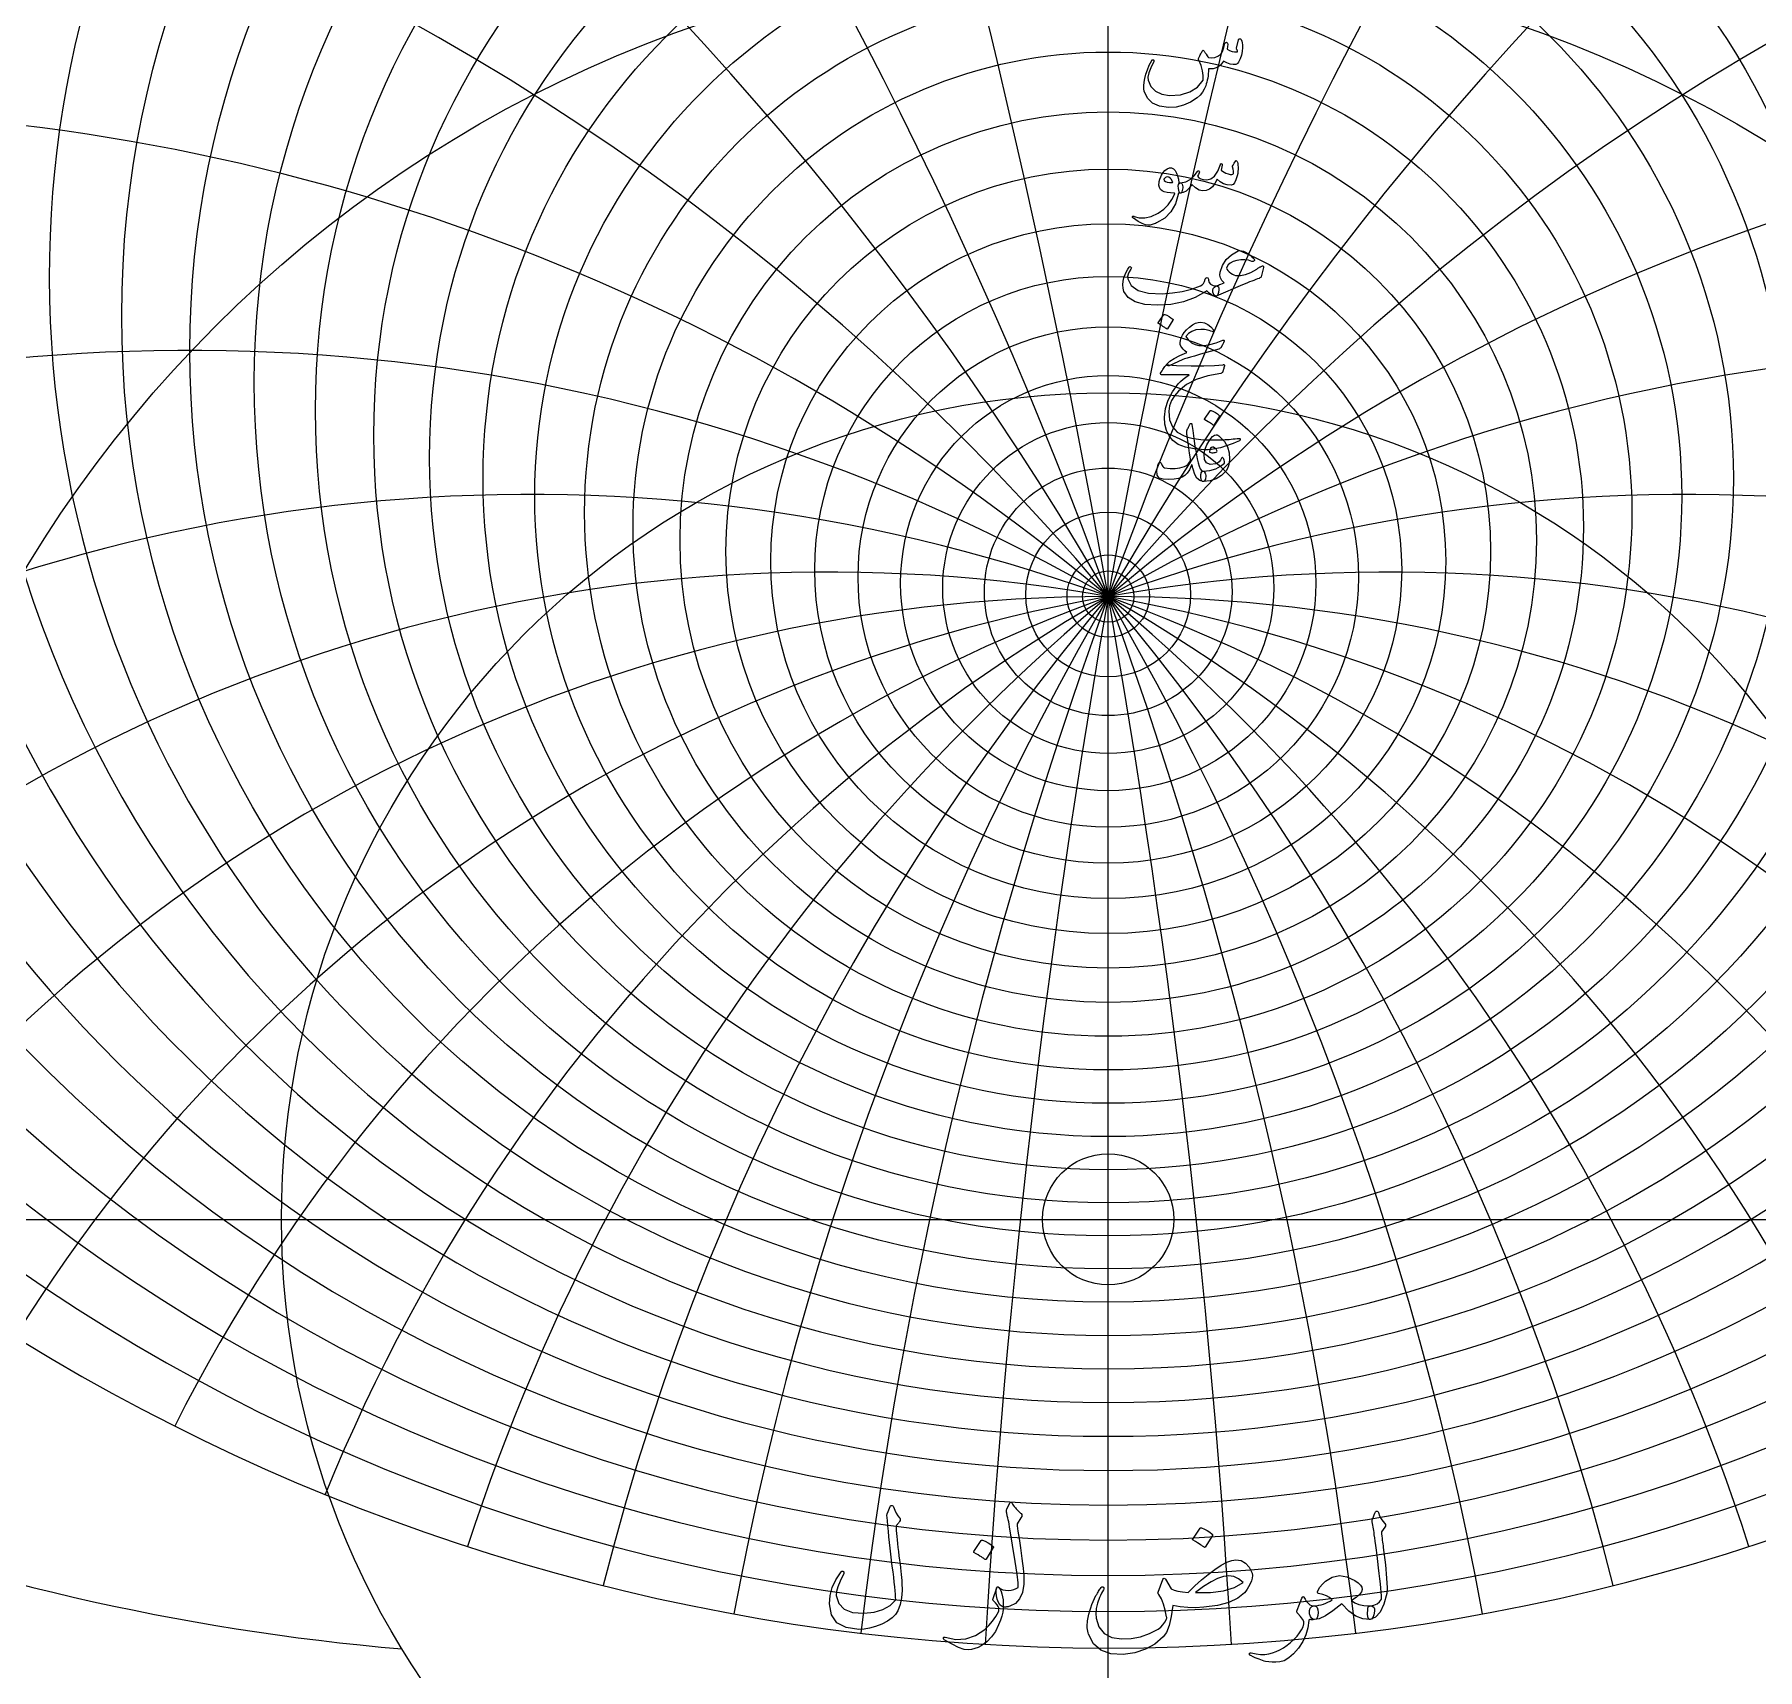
# Model space of a CAD drawing. Header units: millimetres. Extents: x -75 to 75, y -75 to 77.
# Drawn here: x -41.3 to 25, y -17.3 to 45.6 of the extents above; entities that cross this region are included whole.
import ezdxf

# ---------------------------------------------------------------- set-up
doc = ezdxf.new("R2010")
doc.units = ezdxf.units.MM
for name, color, linetype in [('CUT_INNER', 6, 'Continuous'), ('CUT_OUTER', 1, 'Continuous'), ('ENGRAVE', 7, 'Continuous'), ('ENGRAVE_FINE', 8, 'Continuous'), ('TEXT', 5, 'Continuous')]:
    doc.layers.add(name, color=color, linetype=linetype)

msp = doc.modelspace()

# ---------------------------------------------------------------- linework, layer by layer
at = {"layer": 'CUT_INNER'}
msp.add_circle((0, 0), 2.525, dxfattribs=at)
at = {"layer": 'CUT_OUTER'}
for centre, radius, start, end in [((-0.0002, -0.0002), 75.3374, 146.249794, 87.803295), ((-0.0008, 0.0009), 75.3363, 92.195935, 146.250222)]:
    msp.add_arc(centre, radius, start, end, dxfattribs=at)
at = {"layer": 'ENGRAVE'}
for points in [[(0, -74.25), (0, 74.25)], [(-74.25, 0), (74.25, 0)]]:
    msp.add_lwpolyline(points, dxfattribs=at)
for centre, radius in [((0, 0), 74.25), ((0, 34.7771), 37.9628), ((0, 29.3035), 26.1179), ((0, 0), 48.6033), ((0, 26.1459), 16.4781), ((0, 24.4871), 7.9885), ((0, 0), 31.8152), ((0, 23.9685), 0.99)]:
    msp.add_circle(centre, radius, dxfattribs=at)
for centre, radius, start, end in [((0, 44.4449), 54.1127, 172.720028, 7.279972), ((0, 63.341), 79.8396, 208.805227, 331.194773), ((0, -37.2946), 61.2631, 37.5, 142.5), ((0, -37.2946), 61.2631, 37.5, 142.5), ((-19.5553, 72.9814), 89.8386, 232.512038, 265.130009)]:
    msp.add_arc(centre, radius, start, end, dxfattribs=at)
at = {"layer": 'ENGRAVE_FINE'}
for centre, radius in [((0, 33.4312), 35.3408), ((0, 32.2257), 32.862), ((0, 31.1446), 30.5083), ((0, 30.1743), 28.2647), ((0, 28.5224), 24.0564), ((0, 27.8226), 22.07), ((0, 27.1972), 20.15), ((0, 26.64), 18.2884), ((0, 25.7104), 14.7126), ((0, 25.3297), 12.986), ((0, 25.0007), 11.2931), ((0, 24.7206), 9.6288), ((0, 24.2985), 6.3678), ((0, 24.1533), 4.7626), ((0, 24.0504), 3.1688), ((0, 23.9889), 1.5825)]:
    msp.add_circle(centre, radius, dxfattribs=at)
for centre, radius, start, end in [((-347.4402, -37.2946), 352.8, 3.402186, 18.253237), ((-347.4402, -37.2946), 352.8, 3.402186, 18.253237), ((347.4402, -37.2946), 352.8, 161.746763, 176.597814), ((347.4402, -37.2946), 352.8, 161.746763, 176.597814), ((0, 36.2827), 40.7488, 120.941312, 59.058688), ((-168.3189, -37.2946), 179.1212, 6.850698, 36.78433), ((-168.3189, -37.2946), 179.1212, 6.850698, 36.78433), ((168.3189, -37.2946), 179.1212, 143.21567, 173.149302), ((168.3189, -37.2946), 179.1212, 143.21567, 173.149302), ((0, 37.9711), 43.7237, 139.431236, 40.568764), ((-106.1108, -37.2946), 122.5261, 10.394245, 55.885657), ((-106.1108, -37.2946), 122.5261, 10.394245, 55.885657), ((106.1108, -37.2946), 122.5261, 124.114343, 169.605755), ((106.1108, -37.2946), 122.5261, 124.114343, 169.605755), ((0, 39.8701), 46.9173, 152.59118, 27.40882), ((0, 42.014), 50.3656, 163.36999, 16.63001), ((-73.0105, -37.2946), 95.3084, 14.086543, 75.866611), ((-73.0105, -37.2946), 95.3084, 14.086543, 75.866611), ((73.0105, -37.2946), 95.3084, 104.133389, 165.913457), ((73.0105, -37.2946), 95.3084, 104.133389, 165.913457), ((0, 47.2154), 58.2132, 181.094584, 358.905416), ((-51.4058, -37.2946), 79.9733, 17.989456, 97.016374), ((-51.4058, -37.2946), 79.9733, 17.989456, 97.016374), ((51.4058, -37.2946), 79.9733, 82.983626, 162.010544), ((51.4058, -37.2946), 79.9733, 82.983626, 162.010544), ((0, 50.3918), 62.7354, 188.75154, 351.24846), ((0, 54.0588), 67.7663, 195.853927, 344.146073), ((-35.3703, -37.2946), 70.7405, 22.177026, 119.093029), ((-35.3703, -37.2946), 70.7405, 22.177026, 119.093029), ((35.3703, -37.2946), 70.7405, 60.906971, 157.822974), ((35.3703, -37.2946), 70.7405, 60.906971, 157.822974), ((0, 58.3266), 73.4183, 202.512262, 337.487738), ((-22.2979, -37.2946), 65.1948, 26.740876, 128.272627), ((-22.2979, -37.2946), 65.1948, 26.740876, 128.272627), ((22.2979, -37.2946), 65.1948, 51.727373, 153.259124), ((22.2979, -37.2946), 65.1948, 51.727373, 153.259124), ((-10.8023, -37.2946), 62.2082, 31.797716, 135.948822), ((-10.8023, -37.2946), 62.2082, 31.797716, 135.948822), ((10.8023, -37.2946), 62.2082, 44.051178, 148.202284), ((10.8023, -37.2946), 62.2082, 44.051178, 148.202284), ((0, 128.6415), 154.2129, 241.345817, 298.654183)]:
    msp.add_arc(centre, radius, start, end, dxfattribs=at)
at = {"layer": 'TEXT'}
for points in [[(5.0103, 45.3976), (5.018, 45.4169), (5.0278, 45.4306), (5.0399, 45.4388), (5.0542, 45.4416), (5.0726, 45.4394), (5.0882, 45.4328), (5.1011, 45.4218), (5.1113, 45.4064), (5.1362, 45.3515), (5.1541, 45.2835), (5.1648, 45.2022), (5.1684, 45.1078), (5.1588, 44.9536), (5.1299, 44.807), (5.0819, 44.6682), (5.0147, 44.537), (4.9916, 44.5054), (4.9664, 44.481), (4.9389, 44.4637), (4.9093, 44.4536), (4.802, 44.4467), (4.6864, 44.4656), (4.5627, 44.5104), (4.4306, 44.5809), (4.3195, 44.4286), (4.188, 44.3273), (4.0363, 44.2771), (3.8642, 44.2779), (3.8586, 44.1853), (3.8505, 44.0962), (3.8399, 44.0107), (3.8269, 43.9288), (3.8114, 43.8499), (3.7934, 43.7735), (3.7729, 43.6995), (3.75, 43.628), (3.6968, 43.499), (3.6249, 43.3799), (3.5343, 43.2707), (3.4251, 43.1713), (3.1696, 43.0012), (2.8992, 42.8815), (2.6141, 42.8124), (2.3141, 42.7937), (1.9763, 42.8395), (1.7092, 42.9595), (1.513, 43.1535), (1.3876, 43.4216), (1.3706, 43.5182), (1.3678, 43.6324), (1.3794, 43.7641), (1.4052, 43.9134), (1.4466, 44.077), (1.5051, 44.2472), (1.5805, 44.4239), (1.673, 44.6072), (1.6804, 44.6188), (1.6895, 44.627), (1.7002, 44.6319), (1.7125, 44.6336), (1.7249, 44.6325), (1.7356, 44.6292), (1.7447, 44.6237), (1.7521, 44.616), (1.757, 44.6048), (1.7586, 44.593), (1.757, 44.5806), (1.7521, 44.5677), (1.6346, 44.3237), (1.5589, 44.1231), (1.5248, 43.9659), (1.5325, 43.852), (1.6434, 43.6009), (1.8179, 43.4183), (2.0561, 43.3045), (2.358, 43.2592), (2.7801, 43.2861), (3.1375, 43.3931), (3.43, 43.5803), (3.6578, 43.8476), (3.657, 44.0238), (3.6282, 44.2098), (3.5714, 44.4058), (3.4866, 44.6116), (3.4759, 44.6325), (3.4701, 44.6512), (3.4693, 44.6676), (3.4734, 44.6819), (3.497, 44.7309), (3.5195, 44.7769), (3.5409, 44.8198), (3.5612, 44.8597), (3.5804, 44.8961), (3.5985, 44.9283), (3.6155, 44.9565), (3.6315, 44.9805), (3.6405, 44.9906), (3.6501, 44.9948), (3.6603, 44.9928), (3.671, 44.9849), (3.6765, 44.9788), (3.6842, 44.9695), (3.694, 44.9569), (3.7061, 44.941), (3.7198, 44.9218), (3.7347, 44.8993), (3.7506, 44.8735), (3.7676, 44.8444), (3.8022, 44.7884), (3.8313, 44.7478), (3.8549, 44.7225), (3.873, 44.7126), (3.9871, 44.703), (4.1013, 44.7225), (4.2155, 44.7711), (4.3297, 44.8488), (4.3711, 44.9004), (4.412, 44.9849), (4.4523, 45.1023), (4.4921, 45.2527), (4.496, 45.267), (4.5031, 45.2791), (4.5135, 45.289), (4.5273, 45.2967), (4.5402, 45.3016), (4.5525, 45.3032), (4.5643, 45.3016), (4.5756, 45.2967), (4.5923, 45.2692), (4.5986, 45.2176), (4.5945, 45.1419), (4.5799, 45.042), (4.6686, 44.9876), (4.7633, 44.9519), (4.864, 44.9349), (4.9708, 44.9366), (4.9694, 44.9687), (4.9653, 44.9948), (4.9584, 45.0148), (4.9488, 45.0288), (4.9378, 45.042), (4.9312, 45.0551), (4.929, 45.0683), (4.9312, 45.0815)], [(2.6896, 39.4472), (2.5866, 39.0857), (2.414, 38.783), (2.1717, 38.539), (1.8596, 38.3538), (1.816, 38.335), (1.7729, 38.3181), (1.7304, 38.3031), (1.6884, 38.2901), (1.6472, 38.2793), (1.6072, 38.2709), (1.5682, 38.265), (1.5303, 38.2616), (1.4359, 38.275), (1.3108, 38.3241), (1.1549, 38.4089), (0.9682, 38.5294), (0.9482, 38.5467), (0.9364, 38.5635), (0.9328, 38.5796), (0.9375, 38.5953), (0.9479, 38.6074), (0.9617, 38.6129), (0.9787, 38.6118), (0.999, 38.6041), (1.193, 38.5412), (1.4107, 38.5415), (1.6519, 38.6049), (1.9167, 38.7314), (2.133, 38.8782), (2.3119, 39.0509), (2.4535, 39.2493), (2.5578, 39.4735), (2.557, 39.4815), (2.5545, 39.4878), (2.5504, 39.4925), (2.5447, 39.4955), (2.3934, 39.5043), (2.2647, 39.5218), (2.1585, 39.5482), (2.0748, 39.5833), (2.01, 39.6376), (1.9694, 39.7128), (1.953, 39.8089), (1.9606, 39.9258), (1.9631, 39.9413), (1.9661, 39.9571), (1.9697, 39.9731), (1.9738, 39.9895), (1.9785, 40.0064), (1.9837, 40.0241), (1.9895, 40.0426), (1.9958, 40.0619), (2.0474, 40.1874), (2.1099, 40.2914), (2.1835, 40.374), (2.268, 40.4352), (2.3545, 40.4687), (2.4338, 40.4681), (2.506, 40.4335), (2.571, 40.3649), (2.6278, 40.2694), (2.6709, 40.1585), (2.7003, 40.0323), (2.7159, 39.8907), (2.7246, 39.8908), (2.7329, 39.8912), (2.741, 39.8919), (2.7488, 39.8929), (2.7567, 39.8938), (2.7648, 39.8945), (2.7731, 39.8949), (2.7818, 39.8951), (2.8114, 39.8888), (2.8345, 39.8698), (2.8509, 39.8383), (2.8608, 39.7941), (2.8649, 39.7455), (2.8641, 39.6964), (2.8584, 39.6467), (2.8476, 39.5965), (2.8337, 39.5523), (2.818, 39.5207), (2.8007, 39.5018), (2.7818, 39.4955), (2.6983, 39.4955), (2.6978, 39.4875), (2.6962, 39.4768), (2.6934, 39.4634), (2.6896, 39.4472)], [(4.9071, 40.7469), (4.9167, 40.7535), (4.9279, 40.7513), (4.9408, 40.7404), (4.9554, 40.7206), (4.971, 40.6871), (4.9828, 40.6394), (4.9908, 40.5773), (4.9949, 40.501), (4.9963, 40.4143), (4.9916, 40.3298), (4.9809, 40.2475), (4.9642, 40.1673), (4.9153, 40.0114), (4.861, 39.8995), (4.8012, 39.8314), (4.7358, 39.8072), (4.5813, 39.8163), (4.4383, 39.8566), (4.3069, 39.9283), (4.1869, 40.0312), (4.1046, 39.869), (4.0069, 39.7425), (3.8938, 39.6516), (3.7654, 39.5965), (3.6306, 39.5844), (3.4942, 39.6184), (3.3562, 39.6986), (3.2165, 39.8248), (3.1034, 39.6807), (2.9926, 39.5778), (2.8839, 39.5161), (2.7774, 39.4955), (2.756, 39.5075), (2.7357, 39.5438), (2.7165, 39.6042), (2.6983, 39.6887), (2.6918, 39.7721), (2.7027, 39.8336), (2.7313, 39.8731), (2.7774, 39.8907), (2.9799, 39.9365), (3.1572, 40.0257), (3.3093, 40.1583), (3.4361, 40.3342), (3.4429, 40.3438), (3.4503, 40.3506), (3.4583, 40.3548), (3.4668, 40.3561), (3.4772, 40.355), (3.4866, 40.3517), (3.4948, 40.3463), (3.5019, 40.3386), (3.506, 40.315), (3.4964, 40.2749), (3.4731, 40.2184), (3.4361, 40.1454), (3.4846, 40.0891), (3.5601, 40.0477), (3.6625, 40.021), (3.7917, 40.0092), (3.9528, 40.043), (4.0936, 40.153), (4.2141, 40.3394), (4.3143, 40.602), (4.3192, 40.6155), (4.3253, 40.6251), (4.3324, 40.6309), (4.3406, 40.6328), (4.353, 40.6317), (4.3637, 40.6284), (4.3727, 40.6229), (4.3802, 40.6152), (4.3856, 40.6042), (4.3889, 40.5933), (4.39, 40.5823), (4.3889, 40.5713), (4.345, 40.3869), (4.3963, 40.3413), (4.4581, 40.3012), (4.5303, 40.2667), (4.6129, 40.2376), (4.6933, 40.2186), (4.7545, 40.2145), (4.7965, 40.2252), (4.8193, 40.2507), (4.8267, 40.2897), (4.8226, 40.3452), (4.8069, 40.4171), (4.7797, 40.5054), (4.7844, 40.5304), (4.8072, 40.579), (4.8481, 40.6512), (4.9071, 40.7469)], [(2.4788, 39.939), (2.4327, 40.0194), (2.3822, 40.0762), (2.3273, 40.1094), (2.268, 40.119), (2.2326, 40.1097), (2.2011, 40.0949), (2.1733, 40.0746), (2.1495, 40.0488), (2.1418, 40.035), (2.1407, 40.0202), (2.1462, 40.0043), (2.1582, 39.9873), (2.2035, 39.9475), (2.2691, 39.9203), (2.355, 39.9058), (2.4612, 39.9038), (2.4722, 39.906), (2.4788, 39.9126), (2.481, 39.9236), (2.4788, 39.939)], [(5.9763, 36.6313), (5.8885, 36.28), (5.8786, 36.263), (5.8622, 36.2471), (5.8391, 36.2323), (5.8095, 36.2185), (5.7437, 36.1954), (5.6739, 36.1697), (5.5999, 36.1416), (5.5218, 36.111), (5.4396, 36.0782), (5.3533, 36.0435), (5.2629, 36.0068), (5.1684, 35.9683), (4.1584, 35.5291), (4.1123, 35.5393), (4.075, 35.5698), (4.0464, 35.6205), (4.0267, 35.6916), (4.0234, 35.7671), (4.0442, 35.831), (4.0892, 35.8834), (4.1584, 35.9243), (4.167, 35.9283), (4.1842, 35.9359), (4.2099, 35.947), (4.244, 35.9617), (4.2864, 35.9796), (4.3368, 36.0006), (4.3951, 36.0247), (4.4614, 36.0517), (4.376, 36.1392), (4.322, 36.235), (4.2992, 36.339), (4.3077, 36.4513), (4.3922, 36.7183), (4.536, 36.9442), (4.7391, 37.1289), (5.0015, 37.2724), (5.0589, 37.2859), (5.1255, 37.2823), (5.2016, 37.2617), (5.2869, 37.2241), (5.3756, 37.1728), (5.4571, 37.1154), (5.5315, 37.052), (5.5987, 36.9826), (5.6176, 36.9571), (5.6261, 36.9332), (5.6242, 36.911), (5.6119, 36.8904), (5.5932, 36.8745), (5.5723, 36.8662), (5.5493, 36.8657), (5.524, 36.8728), (5.3926, 36.9143), (5.2529, 36.9332), (5.105, 36.9296), (4.9488, 36.9036), (4.8075, 36.8613), (4.6952, 36.8048), (4.6121, 36.734), (4.558, 36.6489), (4.5525, 36.611), (4.5668, 36.5676), (4.6008, 36.5188), (4.6546, 36.4645), (4.7161, 36.4151), (4.7775, 36.3766), (4.839, 36.3492), (4.9005, 36.3327), (5.0847, 36.3281), (5.2814, 36.3667), (5.4908, 36.4488), (5.7129, 36.5742), (5.7367, 36.5893), (5.7601, 36.6039), (5.7828, 36.6179), (5.8051, 36.6313), (5.8265, 36.6439), (5.8468, 36.6555), (5.866, 36.6659), (5.8841, 36.6752), (5.9343, 36.6988), (5.9664, 36.6994), (5.9804, 36.6769), (5.9763, 36.6313)], [(0.808, 36.6445), (0.8236, 36.6615), (0.8398, 36.6686), (0.8565, 36.6659), (0.8738, 36.6533), (0.887, 36.6368), (0.8914, 36.6181), (0.887, 36.5973), (0.8738, 36.5742), (0.8069, 36.4705), (0.7641, 36.3744), (0.7454, 36.2861), (0.7509, 36.2054), (0.8884, 35.9403), (1.156, 35.7553), (1.5536, 35.6504), (2.0814, 35.6257), (2.473, 35.6546), (2.8487, 35.7147), (3.2085, 35.8061), (3.5524, 35.9287), (3.6131, 35.9647), (3.6633, 36.0198), (3.7031, 36.0942), (3.7325, 36.1878), (3.7423, 36.2144), (3.7588, 36.2328), (3.7819, 36.243), (3.8115, 36.2449), (3.8326, 36.2358), (3.8477, 36.2175), (3.8568, 36.1897), (3.8598, 36.1527), (3.8804, 36.061), (3.9377, 35.9924), (4.0319, 35.9468), (4.1628, 35.9243), (4.21, 35.9139), (4.2418, 35.887), (4.2583, 35.8437), (4.2594, 35.7838), (4.2435, 35.6724), (4.2221, 35.5928), (4.1952, 35.5451), (4.1628, 35.5291), (4.0665, 35.5418), (3.9751, 35.5796), (3.8886, 35.6428), (3.8071, 35.7311), (3.8002, 35.7347), (3.7884, 35.7322), (3.7717, 35.7237), (3.75, 35.7092), (3.3406, 35.4786), (2.8938, 35.314), (2.4096, 35.2152), (1.8882, 35.1822), (1.4063, 35.2152), (1.0319, 35.314), (0.7652, 35.4786), (0.606, 35.7092), (0.5697, 35.8379), (0.5577, 35.9694), (0.5697, 36.1036), (0.606, 36.2405), (0.6548, 36.3678), (0.7048, 36.4776), (0.7558, 36.5698), (0.808, 36.6445)], [(2.1385, 34.8222), (2.144, 34.8277), (2.1517, 34.831), (2.1615, 34.832), (2.1736, 34.831), (2.259, 34.7964), (2.3394, 34.7541), (2.4148, 34.7042), (2.4854, 34.6465), (2.4922, 34.6377), (2.4953, 34.629), (2.4944, 34.6202), (2.4898, 34.6114), (2.2834, 34.2777), (2.2757, 34.2697), (2.2658, 34.2678), (2.2537, 34.2719), (2.2395, 34.2821), (2.2271, 34.2908), (2.2076, 34.304), (2.181, 34.3216), (2.1473, 34.3435), (2.1058, 34.3699), (2.0561, 34.4006), (1.9982, 34.4357), (1.9321, 34.4753), (1.9233, 34.4819), (1.9189, 34.4884), (1.9189, 34.495), (1.9233, 34.5016)], [(4.4548, 33.8309), (4.4584, 33.7999), (4.4383, 33.742), (4.3947, 33.6572), (4.3275, 33.5455), (4.3132, 33.5274), (4.2967, 33.5126), (4.2781, 33.501), (4.2572, 33.4928), (3.9762, 33.4154), (3.7259, 33.3457), (3.5063, 33.2837), (3.3175, 33.2293), (3.1594, 33.1829), (3.0321, 33.1448), (2.9355, 33.1149), (2.8696, 33.0932), (2.3383, 32.8561), (2.301, 32.8533), (2.2724, 32.8583), (2.2526, 32.8709), (2.2417, 32.8912), (2.2414, 32.8986), (2.245, 32.9077), (2.2524, 32.9184), (2.2636, 32.9307), (2.3718, 33.0323), (2.5337, 33.1393), (2.7494, 33.2518), (3.0189, 33.3698), (2.9456, 33.4324), (2.8839, 33.4928), (2.8337, 33.551), (2.795, 33.607), (2.7711, 33.6682), (2.7653, 33.742), (2.7777, 33.8284), (2.8081, 33.9275), (2.8575, 34.0307), (2.9267, 34.1339), (3.0156, 34.2371), (3.1243, 34.3403), (3.2426, 34.4295), (3.3559, 34.4907), (3.4643, 34.5239), (3.5678, 34.5291), (3.708, 34.5008), (3.8346, 34.4424), (3.9474, 34.3537), (4.0464, 34.2349), (4.0552, 34.2201), (4.0596, 34.2064), (4.0596, 34.1937), (4.0552, 34.1822), (4.0456, 34.1715), (4.0343, 34.1657), (4.0215, 34.1649), (4.0069, 34.169), (3.9423, 34.1896), (3.8801, 34.2075), (3.8204, 34.2225), (3.7632, 34.2349), (3.7087, 34.2442), (3.6573, 34.2503), (3.6088, 34.253), (3.5634, 34.2525), (3.3743, 34.2302), (3.2154, 34.1767), (3.0867, 34.0919), (2.9882, 33.9758), (3.093, 33.8378), (3.2099, 33.7354), (3.3389, 33.6687), (3.48, 33.6377), (3.6899, 33.6355), (3.9158, 33.6684), (4.1576, 33.7365), (4.4153, 33.8397), (4.426, 33.8424), (4.4361, 33.8419), (4.4457, 33.8381), (4.4548, 33.8309)], [(2.6325, 32.8693), (3.1959, 32.8495), (3.6831, 32.8473), (4.0939, 32.8627), (4.4285, 32.8956), (4.4387, 32.8968), (4.4477, 32.8962), (4.4552, 32.8935), (4.4614, 32.889), (4.4659, 32.8828), (4.4685, 32.8753), (4.4692, 32.8664), (4.468, 32.8561), (4.4593, 32.816), (4.451, 32.7792), (4.4429, 32.7458), (4.435, 32.7156), (4.4275, 32.6887), (4.4202, 32.6651), (4.4132, 32.6448), (4.4065, 32.6277), (4.3922, 32.6006), (4.3758, 32.5805), (4.3571, 32.5676), (4.3362, 32.5619), (3.8291, 32.4699), (3.3878, 32.3259), (3.0123, 32.1296), (2.7027, 31.8813), (2.5463, 31.7026), (2.4327, 31.5135), (2.3619, 31.314), (2.3339, 31.104), (2.3608, 30.7744), (2.4678, 30.5057), (2.655, 30.298), (2.9223, 30.1511), (3.0609, 30.1067), (3.2132, 30.0699), (3.3792, 30.0408), (3.559, 30.0194), (3.7522, 30.0054), (3.9586, 29.9986), (4.1782, 29.9988), (4.4109, 30.0062), (4.4936, 30.0109), (4.575, 30.0161), (4.655, 30.0219), (4.7336, 30.0282), (4.8103, 30.0351), (4.8846, 30.0425), (4.9563, 30.0504), (5.0256, 30.0589), (5.0468, 30.06), (5.0619, 30.0545), (5.0709, 30.0425), (5.0739, 30.0238), (5.0723, 30.0021), (5.0674, 29.9854), (5.0591, 29.9736), (5.0476, 29.9667), (4.9236, 29.9143), (4.8061, 29.8668), (4.6952, 29.8243), (4.5909, 29.7867), (4.4935, 29.7538), (4.4032, 29.7252), (4.32, 29.7011), (4.244, 29.6813), (4.1725, 29.6668), (4.103, 29.6539), (4.0353, 29.6426), (3.9696, 29.633), (3.9055, 29.6256), (3.8428, 29.6209), (3.7814, 29.619), (3.7215, 29.6198), (3.312, 29.6517), (2.9706, 29.7208), (2.6973, 29.8273), (2.492, 29.9711), (2.3413, 30.1509), (2.2362, 30.3608), (2.1766, 30.601), (2.1626, 30.8713), (2.2057, 31.2067), (2.3086, 31.5322), (2.4714, 31.8478), (2.694, 32.1535), (2.781, 32.246), (2.8795, 32.3346), (2.9895, 32.4194), (3.1111, 32.5004), (2.0485, 32.5092), (2.0229, 32.5202), (2.0122, 32.5399), (2.0164, 32.5685), (2.0353, 32.6058), (2.071, 32.6601), (2.1034, 32.709), (2.1324, 32.7523), (2.1582, 32.7902), (2.1807, 32.8223), (2.2, 32.8484), (2.2159, 32.8684), (2.2285, 32.8824), (2.257, 32.8849), (2.3339, 32.8835), (2.459, 32.8783), (2.6325, 32.8693)], [(3.6534, 28.7941), (3.6853, 28.7787), (3.7105, 28.7546), (3.7292, 28.7216), (3.7412, 28.6799), (3.7492, 28.6283), (3.7511, 28.5789), (3.747, 28.5317), (3.7369, 28.4867), (3.7218, 28.4483), (3.7028, 28.4208), (3.68, 28.4044), (3.6534, 28.3989), (3.522, 28.4354), (3.413, 28.5273), (3.3266, 28.6747), (3.2626, 28.8775), (3.2544, 28.9125), (3.2472, 28.9428), (3.2412, 28.9685), (3.2363, 28.9895), (3.2324, 29.0058), (3.2297, 29.0175), (3.228, 29.0245), (3.2275, 29.0268), (3.2209, 29.0397), (3.2143, 29.0433), (3.2077, 29.0375), (3.2011, 29.0224), (3.1265, 28.8539), (3.0431, 28.7216), (2.9508, 28.6256), (2.8498, 28.5657), (2.7033, 28.5196), (2.5315, 28.4911), (2.3344, 28.4801), (2.1121, 28.4867), (1.9637, 28.5325), (1.8827, 28.6437), (1.8692, 28.8202), (1.9233, 29.0619), (1.9357, 29.091), (1.9508, 29.1124), (1.9686, 29.1262), (1.9892, 29.1322), (2.0095, 29.1303), (2.0265, 29.1201), (2.0402, 29.1017), (2.0507, 29.0751), (2.0729, 29.0183), (2.1001, 28.9752), (2.1322, 28.9459), (2.1692, 28.9302), (2.377, 28.8984), (2.5743, 28.8951), (2.7612, 28.9203), (2.9377, 28.9741), (3.0142, 29.0142), (3.0771, 29.0685), (3.1262, 29.1371), (3.1616, 29.22), (3.1594, 29.2593), (3.1484, 29.3507), (3.1287, 29.4942), (3.1001, 29.6899), (3.0856, 29.7946), (3.0727, 29.8891), (3.0614, 29.9735), (3.0518, 30.0478), (3.0436, 30.1113), (3.0365, 30.1636), (3.0304, 30.2046), (3.0255, 30.2344), (3.0214, 30.2799), (3.0222, 30.32), (3.028, 30.3546), (3.0387, 30.3837), (3.0557, 30.4198), (3.0716, 30.4534), (3.0864, 30.4845), (3.1001, 30.5132), (3.1125, 30.5394), (3.1232, 30.5632), (3.1322, 30.5844), (3.1397, 30.6032), (3.1473, 30.6183), (3.1572, 30.6285), (3.1693, 30.6337), (3.1836, 30.634), (3.1992, 30.6279), (3.211, 30.6186), (3.219, 30.606), (3.2231, 30.5901), (3.2498, 30.3654), (3.2774, 30.1526), (3.3058, 29.9516), (3.3351, 29.7623), (3.3648, 29.5849), (3.3949, 29.4193), (3.4252, 29.2654), (3.4558, 29.1234), (3.4929, 28.9909), (3.5382, 28.8918), (3.5917, 28.8262), (3.6534, 28.7941)], [(3.9257, 31.1214), (3.9312, 31.1269), (3.9388, 31.1302), (3.9487, 31.1313), (3.9608, 31.1302), (4.0462, 31.0956), (4.1266, 31.0533), (4.202, 31.0034), (4.2726, 30.9457), (4.2794, 30.937), (4.2824, 30.9282), (4.2816, 30.9194), (4.277, 30.9106), (4.0706, 30.5769), (4.0629, 30.5689), (4.053, 30.567), (4.0409, 30.5711), (4.0267, 30.5813), (4.0143, 30.5901), (3.9948, 30.6032), (3.9682, 30.6208), (3.9345, 30.6428), (3.893, 30.6691), (3.8433, 30.6998), (3.7854, 30.735), (3.7193, 30.7745), (3.7105, 30.7811), (3.7061, 30.7877), (3.7061, 30.7942), (3.7105, 30.8008)], [(4.1584, 30.1949), (4.1886, 30.1905), (4.2221, 30.1773), (4.2588, 30.1553), (4.2989, 30.1246), (4.4704, 29.9418), (4.5898, 29.736), (4.6571, 29.5071), (4.6722, 29.2552), (4.6587, 29.124), (4.6315, 29.0071), (4.5907, 28.9044), (4.536, 28.816), (4.359, 28.6335), (4.1529, 28.5032), (3.9177, 28.425), (3.6534, 28.3989), (3.6268, 28.4052), (3.604, 28.4241), (3.5851, 28.4557), (3.57, 28.4999), (3.5644, 28.5243), (3.5607, 28.5493), (3.5589, 28.5748), (3.559, 28.6009), (3.5605, 28.6267), (3.5629, 28.6514), (3.566, 28.675), (3.57, 28.6975), (3.5818, 28.7365), (3.5996, 28.7655), (3.6235, 28.7848), (3.6534, 28.7941), (3.9108, 28.8287), (4.1342, 28.8929), (4.3236, 28.9867), (4.479, 29.1102), (4.4715, 29.172), (4.4625, 29.2211), (4.4518, 29.2576), (4.4394, 29.2815), (4.4246, 29.3021), (4.4109, 29.3155), (4.3983, 29.3218), (4.3867, 29.321), (4.3788, 29.3183), (4.3725, 29.3144), (4.3678, 29.3095), (4.3648, 29.3035), (4.3225, 29.2167), (4.2704, 29.1498), (4.2083, 29.1026), (4.1364, 29.0751), (3.9276, 29.0589), (3.7841, 29.1157), (3.7058, 29.2456), (3.6929, 29.4484), (3.7105, 29.5647), (3.7456, 29.6855), (3.7983, 29.8106), (3.8686, 29.9402), (3.9427, 30.0516), (4.0157, 30.1312), (4.0876, 30.1789), (4.1584, 30.1949)], [(4.0135, 29.7206), (3.9699, 29.7083), (3.9355, 29.6756), (3.9106, 29.6226), (3.8949, 29.5494), (3.8952, 29.5378), (3.896, 29.5296), (3.8974, 29.5247), (3.8993, 29.523), (3.9435, 29.5123), (3.9882, 29.5065), (4.0335, 29.5057), (4.0794, 29.5098), (4.1197, 29.5183), (4.1529, 29.5307), (4.179, 29.5469), (4.1979, 29.5669), (4.1485, 29.6375), (4.1013, 29.6866), (4.0563, 29.7143), (4.0135, 29.7206)], [(-8.3871, -11.0498), (-8.3768, -11.0319), (-8.3636, -11.0191), (-8.3475, -11.0114), (-8.3285, -11.0088), (-8.3095, -11.0121), (-8.2934, -11.022), (-8.2802, -11.0385), (-8.27, -11.0615), (-8.2154, -11.1958), (-8.1573, -11.3118), (-8.0954, -11.4095), (-8.0299, -11.4889), (-8.0105, -11.5175), (-8.005, -11.5504), (-8.0134, -11.5877), (-8.0358, -11.6295), (-8.05, -11.6496), (-8.0636, -11.669), (-8.0764, -11.6876), (-8.0885, -11.7056), (-8.0998, -11.7224), (-8.1104, -11.7378), (-8.1203, -11.7517), (-8.1294, -11.7641), (-8.1448, -11.7868), (-8.1558, -11.8139), (-8.1624, -11.8454), (-8.1646, -11.8812), (-8.1576, -11.9824), (-8.1485, -12.0927), (-8.1371, -12.2122), (-8.1236, -12.3408), (-8.1082, -12.4786), (-8.0914, -12.6255), (-8.0731, -12.7816), (-8.0533, -12.9468), (-8.0312, -13.1116), (-8.0116, -13.2666), (-7.9946, -13.4117), (-7.9801, -13.5469), (-7.9679, -13.6726), (-7.9575, -13.7892), (-7.9489, -13.8966), (-7.9421, -13.9948), (-7.9344, -14.2857), (-7.9582, -14.5613), (-8.0134, -14.8214), (-8.1002, -15.0663), (-8.1847, -15.2101), (-8.3153, -15.3429), (-8.4921, -15.4647), (-8.7149, -15.5756), (-8.9564, -15.6675), (-9.1833, -15.7322), (-9.3956, -15.7699), (-9.5932, -15.7805), (-10.0879, -15.7125), (-10.4421, -15.5259), (-10.6558, -15.2207), (-10.729, -14.7969), (-10.7034, -14.4811), (-10.6207, -14.1719), (-10.4809, -13.8693), (-10.284, -13.5733), (-10.269, -13.5561), (-10.2533, -13.5455), (-10.2368, -13.5414), (-10.2196, -13.544), (-10.2013, -13.5509), (-10.1874, -13.5601), (-10.1779, -13.5714), (-10.1728, -13.585), (-10.1691, -13.6051), (-10.1699, -13.6245), (-10.175, -13.6432), (-10.1845, -13.6611), (-10.3188, -13.9227), (-10.4114, -14.1456), (-10.4622, -14.3296), (-10.4714, -14.4749), (-10.3737, -14.7878), (-10.1625, -15.0062), (-9.838, -15.1303), (-9.3999, -15.1599), (-9.0051, -15.1171), (-8.6696, -15.0179), (-8.3933, -14.8624), (-8.1763, -14.6506), (-8.1809, -14.5483), (-8.1887, -14.4288), (-8.1999, -14.2921), (-8.2143, -14.1383), (-8.2325, -13.9668), (-8.2546, -13.7775), (-8.2808, -13.5702), (-8.3109, -13.3449), (-8.3395, -13.1126), (-8.3666, -12.8839), (-8.3922, -12.6588), (-8.4163, -12.4374), (-8.4387, -12.2197), (-8.4588, -12.0056), (-8.4767, -11.7952), (-8.4924, -11.5885), (-8.5159, -11.3894), (-8.5148, -11.3667), (-8.5115, -11.3455), (-8.506, -11.3257), (-8.4983, -11.3074)], [(-3.7442, -10.88), (-3.7303, -10.883), (-3.7178, -10.8918), (-3.7068, -10.9064), (-3.6973, -10.9269), (-3.6827, -10.958), (-3.6563, -10.9986), (-3.6183, -11.0487), (-3.5685, -11.1084), (-3.5396, -11.14), (-3.5114, -11.1706), (-3.484, -11.2), (-3.4573, -11.2284), (-3.4309, -11.2553), (-3.4046, -11.2804), (-3.3782, -11.3036), (-3.3519, -11.325), (-3.3281, -11.355), (-3.3212, -11.3923), (-3.331, -11.437), (-3.3578, -11.4889), (-3.51, -11.7173), (-3.5021, -11.7963), (-3.4902, -11.8929), (-3.4743, -12.0071), (-3.4544, -12.1388), (-3.4315, -12.2889), (-3.4068, -12.4579), (-3.3803, -12.646), (-3.3519, -12.8531), (-3.3223, -13.0588), (-3.2977, -13.2483), (-3.2783, -13.4218), (-3.2641, -13.5791), (-3.2546, -13.7204), (-3.2494, -13.8455), (-3.2487, -13.9546), (-3.2524, -14.0475), (-3.3032, -14.3637), (-3.409, -14.6096), (-3.5696, -14.7852), (-3.7852, -14.8906), (-3.8197, -14.9012), (-3.8532, -14.9096), (-3.8856, -14.9159), (-3.9169, -14.9199), (-3.9471, -14.9221), (-3.9762, -14.9228), (-4.0042, -14.9221), (-4.0311, -14.9199), (-4.1075, -14.8946), (-4.173, -14.8364), (-4.2276, -14.7453), (-4.2711, -14.6213), (-4.3011, -14.4885), (-4.315, -14.371), (-4.3128, -14.2689), (-4.2945, -14.1822), (-4.2879, -14.1668), (-4.2799, -14.1558), (-4.2704, -14.1492), (-4.2594, -14.147), (-4.2455, -14.1485), (-4.233, -14.1529), (-4.2221, -14.1602), (-4.2126, -14.1705), (-4.1368, -14.2213), (-4.0501, -14.2568), (-3.9524, -14.2769), (-3.8437, -14.2817), (-3.7299, -14.27), (-3.6285, -14.2466), (-3.5396, -14.2114), (-3.4631, -14.1646), (-3.4701, -13.9882), (-3.5085, -13.6582), (-3.5784, -13.1744), (-3.6798, -12.537), (-3.7969, -11.8285), (-3.8122, -11.7345), (-3.8291, -11.6456), (-3.8474, -11.5618), (-3.8671, -11.4831), (-3.8779, -11.4438), (-3.8869, -11.4077), (-3.894, -11.375), (-3.8993, -11.3455), (-3.9035, -11.3197), (-3.9074, -11.2979), (-3.9108, -11.2802), (-3.914, -11.2665), (-3.9176, -11.2357), (-3.9169, -11.2079), (-3.9118, -11.183), (-3.9023, -11.1611), (-3.7852, -10.9093), (-3.776, -10.8965), (-3.7661, -10.8874), (-3.7555, -10.8819), (-3.7442, -10.88)], [(10.1669, -11.5416), (10.2064, -11.4461), (10.2372, -11.3704), (10.2591, -11.3144), (10.2723, -11.2782), (10.2826, -11.2551), (10.2957, -11.2387), (10.3118, -11.2288), (10.3309, -11.2255), (10.3525, -11.2291), (10.3704, -11.2401), (10.3847, -11.2584), (10.3953, -11.284), (10.4439, -11.4095), (10.5021, -11.5226), (10.5698, -11.6232), (10.647, -11.7114), (10.6686, -11.7396), (10.6748, -11.7714), (10.6657, -11.8069), (10.6412, -11.8461), (10.5124, -12.0276), (10.5211, -12.1088), (10.5299, -12.1886), (10.5387, -12.2669), (10.5475, -12.3438), (10.5563, -12.4191), (10.5651, -12.493), (10.5738, -12.5655), (10.5826, -12.6365), (10.6635, -13.2937), (10.7129, -13.8075), (10.7308, -14.1778), (10.7173, -14.4047), (10.6068, -14.8163), (10.4626, -15.1204), (10.2848, -15.3169), (10.0733, -15.4058), (10.0674, -15.4058), (10.0615, -15.4058), (10.0557, -15.4058), (10.0498, -15.4058), (10.0151, -15.3729), (9.9927, -15.2975), (9.9829, -15.1797), (9.9854, -15.0194), (9.9909, -14.9601), (10.0074, -14.917), (10.0348, -14.8899), (10.0733, -14.8789), (10.2218, -14.8493), (10.3455, -14.7955), (10.4443, -14.7175), (10.5182, -14.6154), (10.5133, -14.4928), (10.5043, -14.3534), (10.4913, -14.1972), (10.4743, -14.0241), (10.4536, -13.8349), (10.4297, -13.6304), (10.4024, -13.4104), (10.3718, -13.1751), (10.3437, -12.9439), (10.3177, -12.736), (10.2939, -12.5516), (10.2723, -12.3906), (10.2537, -12.253), (10.2386, -12.1388), (10.2273, -12.0481), (10.2196, -11.9808), (10.1611, -11.647), (10.1592, -11.6141), (10.1596, -11.5855), (10.1622, -11.5614), (10.1669, -11.5416)], [(3.5392, -11.8871), (3.5466, -11.8798), (3.5568, -11.8754), (3.57, -11.8739), (3.5861, -11.8754), (3.6999, -11.9215), (3.8071, -11.9778), (3.9077, -12.0444), (4.0018, -12.1213), (4.0109, -12.133), (4.015, -12.1447), (4.0139, -12.1564), (4.0076, -12.1681), (3.7325, -12.6131), (3.7222, -12.6237), (3.709, -12.6262), (3.6929, -12.6208), (3.6739, -12.6072), (3.6574, -12.5955), (3.6315, -12.5779), (3.596, -12.5545), (3.551, -12.5253), (3.4957, -12.4901), (3.4295, -12.4491), (3.3523, -12.4023), (3.2641, -12.3496), (3.2524, -12.3408), (3.2465, -12.332), (3.2465, -12.3233), (3.2524, -12.3145)], [(-4.8917, -12.3555), (-4.8844, -12.3481), (-4.8742, -12.3438), (-4.861, -12.3423), (-4.8449, -12.3438), (-4.7311, -12.3899), (-4.6239, -12.4462), (-4.5232, -12.5128), (-4.4292, -12.5897), (-4.42, -12.6014), (-4.416, -12.6131), (-4.4171, -12.6248), (-4.4233, -12.6365), (-4.6985, -13.0815), (-4.7088, -13.0921), (-4.7219, -13.0946), (-4.738, -13.0891), (-4.7571, -13.0756), (-4.7735, -13.0639), (-4.7995, -13.0463), (-4.835, -13.0229), (-4.88, -12.9936), (-4.9353, -12.9585), (-5.0015, -12.9175), (-5.0787, -12.8707), (-5.1669, -12.818), (-5.1786, -12.8092), (-5.1845, -12.8004), (-5.1845, -12.7916), (-5.1786, -12.7829)], [(4.9093, -13.1049), (5.1135, -13.1349), (5.2869, -13.2308), (5.4296, -13.3925), (5.5416, -13.6201), (5.554, -13.7072), (5.5445, -13.8045), (5.5131, -13.9121), (5.4596, -14.0299), (5.3982, -14.1434), (5.3425, -14.2378), (5.2928, -14.3132), (5.2489, -14.3695), (4.9927, -14.5803), (4.6458, -14.7442), (4.2082, -14.8613), (3.6798, -14.9316), (3.3618, -14.947), (3.0577, -14.9404), (2.7675, -14.9118), (2.4912, -14.8613), (2.4261, -15.2906), (2.3419, -15.6356), (2.2387, -15.8965), (2.1165, -16.0733), (1.796, -16.3459), (1.4315, -16.549), (1.0231, -16.6826), (0.5708, -16.7466), (0.0948, -16.7243), (-0.2854, -16.587), (-0.5697, -16.3349), (-0.7582, -15.9679), (-0.7743, -15.911), (-0.7875, -15.8515), (-0.7977, -15.7895), (-0.805, -15.7249), (-0.8087, -15.6581), (-0.808, -15.5895), (-0.8028, -15.5191), (-0.7933, -15.4468), (-0.7728, -15.3189), (-0.7465, -15.1929), (-0.7143, -15.0686), (-0.6762, -14.9462), (-0.6327, -14.826), (-0.584, -14.7084), (-0.5302, -14.5933), (-0.4713, -14.4808), (-0.4452, -14.435), (-0.4194, -14.3915), (-0.3939, -14.3501), (-0.3689, -14.311), (-0.3445, -14.274), (-0.3213, -14.2393), (-0.2991, -14.2067), (-0.2781, -14.1763), (-0.2631, -14.1591), (-0.2474, -14.1485), (-0.2309, -14.1445), (-0.2137, -14.147), (-0.1954, -14.154), (-0.1815, -14.1631), (-0.172, -14.1745), (-0.1669, -14.188), (-0.1654, -14.2034), (-0.1669, -14.2202), (-0.1713, -14.2385), (-0.1786, -14.2583), (-0.2214, -14.3231), (-0.262, -14.3944), (-0.3004, -14.4724), (-0.3367, -14.5569), (-0.4128, -14.7731), (-0.4596, -14.977), (-0.4772, -15.1683), (-0.4655, -15.3473), (-0.356, -15.6872), (-0.1566, -15.9342), (0.1328, -16.0883), (0.5123, -16.1494), (0.879, -16.1322), (1.2354, -16.063), (1.5815, -15.9419), (1.9175, -15.7688), (2.0188, -15.6967), (2.1063, -15.6093), (2.1798, -15.5065), (2.2395, -15.3883), (2.2464, -15.3718), (2.2497, -15.3517), (2.2494, -15.3279), (2.2453, -15.3004), (2.1937, -15.0384), (2.1268, -14.8086), (2.0444, -14.611), (1.9467, -14.4456), (1.9273, -14.4153), (1.916, -14.3886), (1.9127, -14.3655), (1.9175, -14.3461), (2.099, -13.866), (2.1249, -13.8298), (2.1502, -13.8148), (2.1747, -13.821), (2.1985, -13.8484), (2.4151, -14.2173), (2.5311, -14.2722), (2.6801, -14.3139), (2.8619, -14.3424), (3.0767, -14.3578), (3.3318, -14.1094), (3.5876, -13.8792), (3.8441, -13.6673), (4.1013, -13.4737), (4.3472, -13.3124), (4.5638, -13.1971), (4.7512, -13.1279), (4.9093, -13.1049)], [(5.1962, -13.9714), (5.0165, -13.8345), (4.8288, -13.7518), (4.633, -13.7233), (4.4292, -13.7489), (4.2082, -13.8269), (3.9549, -13.9553), (3.6695, -14.1342), (3.3519, -14.3637), (3.9304, -14.3655), (4.4306, -14.3007), (4.8526, -14.1694), (5.1962, -13.9714)], [(10.0733, -14.8789), (10.1589, -14.8917), (10.2167, -14.9301), (10.2467, -14.9942), (10.2489, -15.0838), (10.2204, -15.2225), (10.1816, -15.3224), (10.1325, -15.3835), (10.0733, -15.4058), (9.8036, -15.3813), (9.5331, -15.2726), (9.262, -15.0798), (8.9901, -14.8028), (8.6472, -15.0688), (8.3563, -15.258), (8.1174, -15.3703), (7.9304, -15.4058), (7.8685, -15.3919), (7.8177, -15.3502), (7.7778, -15.2807), (7.7489, -15.1833), (7.7405, -15.0545), (7.7679, -14.9609), (7.8312, -14.9023), (7.9304, -14.8789), (8.0206, -14.8701), (8.1097, -14.8555), (8.1977, -14.835), (8.2846, -14.8086), (8.3704, -14.7761), (8.4551, -14.7369), (8.5387, -14.6912), (8.6212, -14.6388), (8.5199, -14.5561), (8.3973, -14.4895), (8.2535, -14.4391), (8.0885, -14.4047), (8.0735, -14.3984), (8.0636, -14.3856), (8.0588, -14.3662), (8.0592, -14.3403), (8.087, -14.2506), (8.147, -14.1514), (8.2392, -14.0428), (8.3636, -13.9246), (8.6231, -13.769), (8.8979, -13.7123), (9.1881, -13.7544), (9.4936, -13.8953), (9.6232, -13.9853), (9.7132, -14.0739), (9.7637, -14.1609), (9.7747, -14.2466), (9.7425, -14.3388), (9.6634, -14.4398), (9.5375, -14.5496), (9.3648, -14.6681), (9.4881, -14.7603), (9.6473, -14.8262), (9.8423, -14.8657), (10.0733, -14.8789)], [(-4.2067, -14.1705), (-4.1606, -14.2389), (-4.1218, -14.3212), (-4.0903, -14.4175), (-4.0662, -14.5276), (-4.0494, -14.6429), (-4.0398, -14.7603), (-4.0376, -14.88), (-4.0428, -15.0018), (-4.0603, -15.1255), (-4.0955, -15.2682), (-4.1482, -15.43), (-4.2184, -15.6108), (-4.3417, -15.8585), (-4.4951, -16.0747), (-4.6784, -16.2595), (-4.8917, -16.4129), (-5.0084, -16.4754), (-5.1303, -16.5226), (-5.2573, -16.5545), (-5.3894, -16.5709), (-5.55, -16.553), (-5.7568, -16.4817), (-6.0096, -16.3569), (-6.3086, -16.1787), (-6.3262, -16.1633), (-6.3379, -16.1465), (-6.3437, -16.1282), (-6.3437, -16.1084), (-6.3371, -16.0916), (-6.3232, -16.0821), (-6.302, -16.0799), (-6.2735, -16.085), (-5.8687, -16.1714), (-5.4801, -16.1494), (-5.1076, -16.0191), (-4.7512, -15.7805), (-4.5909, -15.6305), (-4.4497, -15.4673), (-4.3275, -15.2909), (-4.2243, -15.1014), (-4.2126, -15.0703), (-4.2067, -15.0355), (-4.2067, -14.9971), (-4.2126, -14.955), (-4.2323, -14.9001), (-4.274, -14.835), (-4.3377, -14.7596), (-4.4233, -14.674), (-4.4325, -14.6604), (-4.4365, -14.6432), (-4.4354, -14.6224), (-4.4292, -14.5979), (-4.2887, -14.1822), (-4.2821, -14.1668), (-4.274, -14.1558), (-4.2645, -14.1492), (-4.2535, -14.147), (-4.2396, -14.1485), (-4.2272, -14.1529), (-4.2162, -14.1602), (-4.2067, -14.1705)], [(7.2688, -15.0428), (7.4503, -14.5744), (7.4704, -14.5371), (7.4898, -14.5188), (7.5085, -14.5196), (7.5264, -14.5393), (7.5754, -14.6213), (7.623, -14.6915), (7.6691, -14.7501), (7.7138, -14.7969), (7.7628, -14.8328), (7.8162, -14.8584), (7.874, -14.8738), (7.9362, -14.8789), (7.9977, -14.895), (8.0416, -14.9433), (8.068, -15.0238), (8.0768, -15.1365), (8.068, -15.2499), (8.0416, -15.3326), (7.9977, -15.3846), (7.9362, -15.4058), (7.889, -15.408), (7.8411, -15.4088), (7.7924, -15.408), (7.743, -15.4058), (7.7346, -15.408), (7.7269, -15.4146), (7.72, -15.4256), (7.7138, -15.441), (7.6823, -15.718), (7.6054, -15.9869), (7.4832, -16.2478), (7.3156, -16.5007), (7.1286, -16.7206), (6.9482, -16.8827), (6.7744, -16.987), (6.6072, -17.0335), (6.4498, -17.0456), (6.3057, -17.0467), (6.1747, -17.0368), (6.0568, -17.0159), (5.9992, -16.9998), (5.9375, -16.9808), (5.8719, -16.9588), (5.8021, -16.9339), (5.7288, -16.9054), (5.6521, -16.8725), (5.5722, -16.8351), (5.4889, -16.7934), (5.4681, -16.7839), (5.4523, -16.7729), (5.4417, -16.7605), (5.4362, -16.7466), (5.4326, -16.7279), (5.4333, -16.7129), (5.4384, -16.7016), (5.4479, -16.6939), (5.4604, -16.6869), (5.4743, -16.6837), (5.4896, -16.684), (5.5065, -16.688), (5.6909, -16.7254), (5.8636, -16.7437), (6.0246, -16.7429), (6.1739, -16.7232), (6.3216, -16.6842), (6.4659, -16.6317), (6.607, -16.5656), (6.7448, -16.486), (6.8796, -16.3933), (7.0119, -16.2877), (7.1416, -16.1693), (7.2688, -16.0382), (7.3643, -15.9185), (7.44, -15.7996), (7.496, -15.6814), (7.5323, -15.5639), (7.5216, -15.4819), (7.4781, -15.3883), (7.4016, -15.2829), (7.2922, -15.1658), (7.2732, -15.1405), (7.2629, -15.1116), (7.2615, -15.0791), (7.2688, -15.0428)]]:
    msp.add_lwpolyline(points, close=True, dxfattribs=at)

doc.saveas('drawing.dxf')
